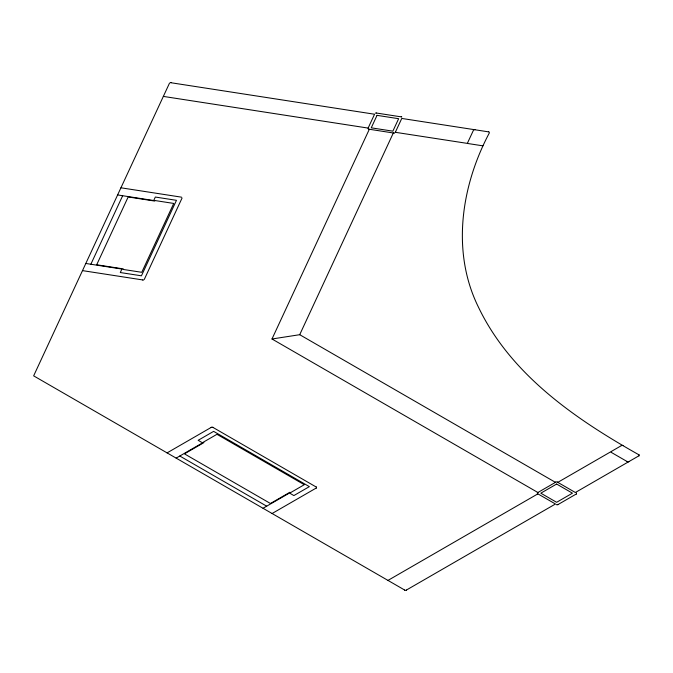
<?xml version="1.0" encoding="UTF-8"?>
<svg xmlns="http://www.w3.org/2000/svg" width="673" height="673" viewBox="0 0 673 673"><rect width="100%" height="100%" fill="white"/><g stroke="black" fill="none" stroke-linecap="round" stroke-linejoin="round"><path stroke-width="1.01" d="M170.976 82.737L374.558 114.233L368.022 128.316M169.453 83.25L33.65 375.854L404.658 590.044M144.283 279.438L182.08 197.997M537.887 492.501L271.993 338.99L369.317 129.292M271.993 338.99L299.712 334.7L393.318 133.002M395.228 132.522L401.764 118.44L488.564 131.866M467.634 142.735L473.43 130.268M489.439 132.749C461.257 185.613 451.095 251.702 478.394 307.048C510.757 374.701 575.457 419.06 638.913 454.797M368.131 128.089L163.346 96.407M167.081 452.887L211.204 427.414M203.238 442.228L216.958 434.304L304.28 484.72L290.568 492.644M176.149 458.12L202.573 442.859L198.148 440.31L213.635 431.368L309.361 486.638L293.874 495.572L289.457 493.023L263.034 508.283M203.902 442.607L184.444 453.846L270.445 503.497L289.903 492.257M272.094 513.516L316.217 488.043M537.592 492.67L555.747 482.188M387.968 580.412L537.887 493.856M557.799 482.356L611.219 451.524M611.37 451.423L621.339 445.669M406.416 590.044L555.461 503.993L537.592 493.688M638.913 455.814L575.365 492.501L557.505 482.188M558.094 504.506L576.248 494.024M85.808 263.463L121.906 269.049L120.29 272.54L141.431 275.812L176.469 200.318L155.328 197.046L153.713 200.529L117.615 194.943M122.663 195.725L90.863 264.245M376.409 113.03L401.209 116.866M395.329 132.295L468.114 143.509A1.253 0.723 0 0 0 468.517 143.618L482.129 145.721A1.346 0.782 0 0 0 483.012 145.747M393.705 133.035L368.905 129.191A1.363 0.791 0 0 1 368.291 129.09M120.93 187.792L181.205 197.122A1.245 0.723 0 0 1 181.592 197.223M155 200.537L173.735 203.439L141.767 272.304L123.033 269.41M154.756 201.067L128.173 196.953L96.693 264.775L123.277 268.889M82.493 270.622L142.76 279.943M627.186 461.569L611.37 452.441A1.279 0.74 0 0 1 611.151 452.332M299.712 334.7L555.461 482.356M212.962 427.414L316.217 487.025M179.8 456.016L266.685 506.18M474.053 129.729A1.363 0.791 0 0 1 474.978 129.687M621.255 445.619A1.363 0.782 0 0 1 623.173 445.61M211.112 427.355A1.363 0.791 0 0 1 213.055 427.355M316.503 487.959A1.363 0.791 0 0 1 316.31 488.093M316.31 486.974A1.363 0.791 0 0 1 316.503 487.117M629.036 461.619A1.363 0.791 0 0 1 627.093 461.619M537.5 493.738A1.363 0.791 0 0 1 537.306 493.595M537.306 492.754A1.363 0.791 0 0 1 537.5 492.619M555.654 482.137A1.363 0.791 0 0 1 557.597 482.137M394.597 133.061A1.363 0.791 0 0 1 393.671 133.103M406.509 590.103A1.363 0.791 0 0 1 404.566 590.103M558.186 504.557A1.363 0.791 0 0 1 556.243 504.557M576.534 493.94A1.363 0.791 0 0 1 576.34 494.075M576.34 492.956A1.363 0.791 0 0 1 576.534 493.09M639.199 455.73A1.363 0.791 0 0 1 639.005 455.865M639.005 454.746A1.363 0.791 0 0 1 639.199 454.889M488.598 131.799A1.363 0.791 0 0 1 489.17 131.975M401.234 116.791A1.363 0.791 0 0 1 401.815 116.976M375.29 113.165A1.253 0.723 0 0 1 376.409 113.022M170.076 82.712A1.363 0.791 0 0 1 171.009 82.67M143.66 279.968A1.363 0.791 0 0 1 142.726 280.018M377.04 115.352L371.252 127.828L392.855 131.168L398.643 118.7L377.04 115.352M556.63 484.047L540.814 493.174L556.63 502.302L572.437 493.174L556.63 484.047"/></g></svg>
